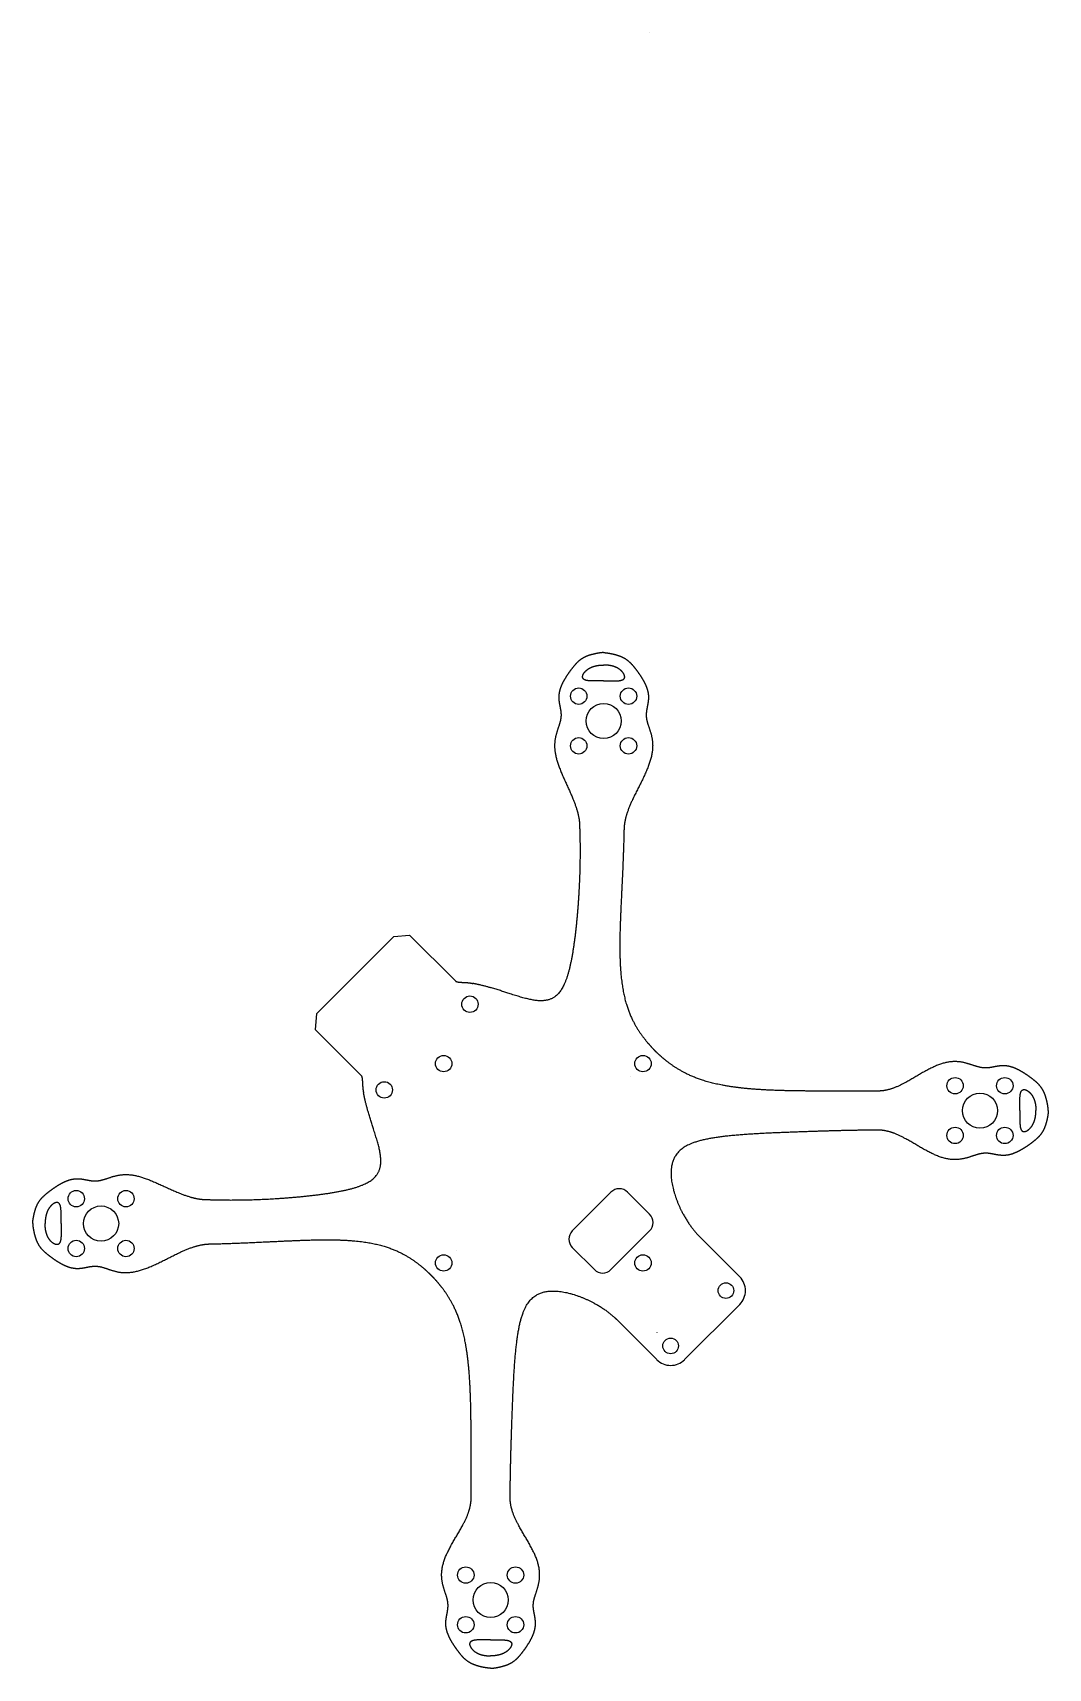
# Model space of a CAD drawing. Header units: millimetres. Extents: x -65 to 65, y -65 to 145.
import ezdxf

# ---------------------------------------------------------------- set-up
doc = ezdxf.new("R2010")
doc.units = ezdxf.units.MM
doc.layers.get('0').update_dxf_attribs({"linetype": 'CONTINUOUS'})

msp = doc.modelspace()

# ---------------------------------------------------------------- linework, layer by layer
for p, q in [((13.57, 144.63), (13.57, 144.63)), ((-19.11, 29.01), (-29.01, 19.11)), ((-29.01, 19.11), (-19.11, 29.01)), ((-19.11, 29.01), (-17.12, 29.19)), ((-17.12, 29.19), (-11.25, 23.32)), ((-29.01, 19.11), (-29.19, 17.12)), ((-29.01, 19.11), (-29.19, 17.12)), ((-29.19, 17.12), (-23.32, 11.25)), ((-29.19, 17.12), (-23.32, 11.25)), ((19.96, -9.36), (25.12, -14.52)), ((18.05, -25.12), (25.12, -18.05)), ((9.36, -19.96), (14.52, -25.12)), ((14.53, -21.6), (14.51, -21.63))]:
    msp.add_line(p, q)
msp.add_lwpolyline([(10.77, -3.7, 0.414214), (8.65, -3.7), (3.7, -8.65, 0.414214), (3.7, -10.77), (6.53, -13.6, 0.414214), (8.65, -13.6), (13.6, -8.65, 0.414214), (13.6, -6.53)], format="xyb", close=True)
for centre, radius in [((4.53, 59.76), 1.05), ((10.9, 59.76), 1.05), ((7.71, 56.58), 2.25), ((4.53, 53.4), 1.05), ((10.9, 53.4), 1.05), ((-9.39, 20.35), 1.05), ((-12.75, 12.75), 1.05), ((-12.75, 12.75), 1.05), ((-12.75, 12.75), 1.05), ((12.75, 12.75), 1.05), ((52.68, 9.92), 1.05), ((59.04, 9.92), 1.05), ((-20.35, 9.39), 1.05), ((55.86, 6.74), 2.25), ((52.68, 3.56), 1.05), ((59.04, 3.56), 1.05), ((-59.76, -4.53), 1.05), ((-53.4, -4.53), 1.05), ((-56.58, -7.71), 2.25), ((-59.76, -10.9), 1.05), ((-53.4, -10.9), 1.05), ((-12.75, -12.75), 1.05), ((12.75, -12.75), 1.05), ((12.75, -12.75), 1.05), ((23.36, -16.29), 1), ((16.29, -23.36), 1), ((-9.92, -52.68), 1.05), ((-3.56, -52.68), 1.05), ((-6.74, -55.86), 2.25), ((-9.92, -59.04), 1.05), ((-3.56, -59.04), 1.05)]:
    msp.add_circle(centre, radius)
for centre, radius, start, end in [((10.89, 13.39), 2.25, 276.9237, 276.9272), ((-12.75, -12.75), 2.25, 44.9981, 45.0017), ((23.36, -16.29), 2.5, -45, 45.0002), ((16.29, -23.36), 2.5, 224.9998, 315)]:
    msp.add_arc(centre, radius, start, end)
for points in [[(7.71, 65.33), (7.64, 65.33), (7.47, 65.32), (7.17, 65.28), (6.69, 65.2), (6.04, 65.05), (5.42, 64.83), (4.89, 64.55), (4.44, 64.19), (4.02, 63.75), (3.59, 63.21), (3.13, 62.58), (2.68, 61.88), (2.29, 61.15), (2.03, 60.41), (1.94, 59.69), (2, 59), (2.14, 58.36), (2.27, 57.73), (2.29, 57.11), (2.16, 56.46), (1.92, 55.75), (1.65, 54.97), (1.44, 54.09), (1.4, 53.1), (1.57, 52), (1.95, 50.81), (2.48, 49.53), (3.1, 48.21), (3.71, 46.87), (4.23, 45.55), (4.51, 44.52), (4.62, 43.78), (4.64, 43.3), (4.64, 43.07)], [(7.71, 65.33), (7.79, 65.33), (7.96, 65.32), (8.26, 65.28), (8.75, 65.2), (9.4, 65.04), (10.02, 64.82), (10.55, 64.54), (11.01, 64.17), (11.43, 63.72), (11.87, 63.17), (12.33, 62.54), (12.78, 61.83), (13.16, 61.09), (13.41, 60.34), (13.49, 59.62), (13.41, 58.93), (13.27, 58.27), (13.15, 57.65), (13.14, 57.03), (13.29, 56.38), (13.54, 55.68), (13.82, 54.88), (14.01, 53.97), (14.02, 52.93), (13.8, 51.77), (13.36, 50.52), (12.76, 49.2), (12.06, 47.85), (11.37, 46.48), (10.78, 45.13), (10.47, 44.08), (10.35, 43.31), (10.32, 42.81), (10.32, 42.57)], [(7.71, 61.71), (7.57, 61.71), (7.27, 61.7), (6.83, 61.7), (6.26, 61.69), (5.64, 61.72), (5.2, 61.84), (4.98, 62.07), (5.01, 62.41), (5.21, 62.77), (5.5, 63.07), (5.83, 63.31), (6.17, 63.48), (6.49, 63.59), (6.8, 63.66), (7.09, 63.71), (7.33, 63.73), (7.52, 63.74), (7.65, 63.74), (7.71, 63.74)], [(7.71, 61.71), (7.86, 61.71), (8.15, 61.7), (8.59, 61.7), (9.16, 61.69), (9.78, 61.72), (10.23, 61.84), (10.45, 62.07), (10.42, 62.41), (10.22, 62.77), (9.93, 63.07), (9.6, 63.31), (9.26, 63.48), (8.94, 63.59), (8.63, 63.66), (8.34, 63.71), (8.1, 63.73), (7.91, 63.74), (7.78, 63.74), (7.71, 63.74)], [(4.64, 43.07), (4.67, 42.27), (4.71, 40.69), (4.71, 38.38), (4.62, 35.36), (4.36, 31.63), (3.96, 27.92), (3.36, 24.45), (2.37, 21.59), (0.55, 20.45), (-2.1, 20.9), (-4.71, 21.86), (-6.82, 22.52), (-8.26, 22.86), (-9, 23)], [(10.32, 42.57), (10.3, 41.68), (10.25, 39.94), (10.15, 37.4), (9.99, 34.13), (9.8, 30.32), (9.74, 26.83), (9.89, 23.72), (10.33, 21.05), (11.08, 18.83), (12.07, 17.02), (12.97, 15.83), (13.66, 15.05), (14.11, 14.57), (14.34, 14.34)], [(-11.25, 23.32), (-11.22, 23.29), (-11.14, 23.24), (-10.95, 23.18), (-10.58, 23.15), (-10.02, 23.13), (-9.57, 23.1), (-9.27, 23.06), (-9.09, 23.02), (-9, 23)], [(42.86, 9.24), (41.96, 9.24), (40.18, 9.24), (37.58, 9.23), (34.27, 9.23), (30.42, 9.27), (26.9, 9.43), (23.78, 9.76), (21.09, 10.32), (18.86, 11.11), (17.03, 12.1), (15.84, 12.98), (15.05, 13.66), (14.57, 14.11), (14.34, 14.34)], [(64.61, 6.74), (64.6, 6.81), (64.59, 6.98), (64.56, 7.28), (64.48, 7.76), (64.32, 8.41), (64.11, 9.02), (63.83, 9.55), (63.48, 10.01), (63.04, 10.43), (62.5, 10.85), (61.88, 11.31), (61.18, 11.76), (60.45, 12.14), (59.71, 12.41), (58.99, 12.51), (58.31, 12.46), (57.66, 12.33), (57.04, 12.2), (56.42, 12.16), (55.78, 12.27), (55.08, 12.49), (54.31, 12.77), (53.44, 12.99), (52.46, 13.06), (51.38, 12.91), (50.22, 12.5), (49.01, 11.89), (47.77, 11.16), (46.52, 10.41), (45.27, 9.76), (44.29, 9.41), (43.57, 9.27), (43.09, 9.24), (42.86, 9.24)], [(-23.32, 11.25), (-23.29, 11.22), (-23.24, 11.14), (-23.18, 10.95), (-23.15, 10.58), (-23.13, 10.02), (-23.1, 9.57), (-23.06, 9.27), (-23.02, 9.09), (-23, 9)], [(-23.32, 11.25), (-23.29, 11.22), (-23.24, 11.14), (-23.18, 10.95), (-23.15, 10.58), (-23.13, 10.02), (-23.1, 9.57), (-23.06, 9.27), (-23.02, 9.09), (-23, 9)], [(-43.07, -4.64), (-42.27, -4.67), (-40.69, -4.71), (-38.38, -4.71), (-35.36, -4.62), (-31.63, -4.36), (-27.92, -3.96), (-24.45, -3.36), (-21.59, -2.37), (-20.45, -0.55), (-20.9, 2.1), (-21.86, 4.71), (-22.52, 6.82), (-22.86, 8.26), (-23, 9)], [(60.98, 6.74), (60.98, 6.89), (60.98, 7.18), (60.97, 7.62), (60.96, 8.19), (60.99, 8.81), (61.11, 9.26), (61.35, 9.47), (61.69, 9.44), (62.04, 9.24), (62.35, 8.95), (62.59, 8.62), (62.75, 8.29), (62.87, 7.96), (62.94, 7.66), (62.99, 7.36), (63.01, 7.12), (63.01, 6.93), (63.01, 6.8), (63.01, 6.74)], [(64.61, 6.74), (64.6, 6.66), (64.59, 6.5), (64.56, 6.2), (64.48, 5.72), (64.32, 5.07), (64.11, 4.46), (63.83, 3.93), (63.48, 3.47), (63.04, 3.05), (62.5, 2.62), (61.88, 2.17), (61.18, 1.72), (60.45, 1.34), (59.71, 1.07), (58.99, 0.97), (58.31, 1.02), (57.66, 1.15), (57.04, 1.28), (56.42, 1.32), (55.78, 1.21), (55.08, 0.98), (54.31, 0.71), (53.44, 0.49), (52.46, 0.42), (51.38, 0.57), (50.22, 0.98), (49.01, 1.59), (47.77, 2.32), (46.52, 3.07), (45.27, 3.72), (44.29, 4.07), (43.57, 4.21), (43.09, 4.24), (42.86, 4.24)], [(60.98, 6.74), (60.98, 6.59), (60.98, 6.3), (60.97, 5.86), (60.96, 5.29), (60.99, 4.67), (61.11, 4.22), (61.35, 4), (61.69, 4.04), (62.04, 4.24), (62.35, 4.53), (62.59, 4.86), (62.75, 5.19), (62.87, 5.51), (62.94, 5.82), (62.99, 6.12), (63.01, 6.36), (63.01, 6.54), (63.01, 6.67), (63.01, 6.74)], [(42.86, 4.24), (42.19, 4.24), (40.78, 4.23), (38.45, 4.19), (34.95, 4.09), (30.16, 3.92), (25.33, 3.71), (20.96, 3.26), (17.57, 2.36), (16, 0.18), (16.31, -3.23), (17.54, -6.13), (18.7, -7.95), (19.53, -8.93), (19.96, -9.36)], [(-65.33, -7.71), (-65.33, -7.64), (-65.32, -7.47), (-65.28, -7.17), (-65.2, -6.69), (-65.05, -6.04), (-64.83, -5.42), (-64.55, -4.89), (-64.19, -4.44), (-63.75, -4.02), (-63.21, -3.59), (-62.58, -3.13), (-61.88, -2.68), (-61.15, -2.29), (-60.41, -2.03), (-59.69, -1.94), (-59, -2), (-58.36, -2.14), (-57.73, -2.27), (-57.11, -2.29), (-56.46, -2.16), (-55.75, -1.92), (-54.97, -1.65), (-54.09, -1.44), (-53.1, -1.4), (-52, -1.57), (-50.81, -1.95), (-49.53, -2.48), (-48.21, -3.1), (-46.87, -3.71), (-45.55, -4.23), (-44.52, -4.51), (-43.78, -4.62), (-43.3, -4.64), (-43.07, -4.64)], [(-61.71, -7.71), (-61.71, -7.57), (-61.7, -7.27), (-61.7, -6.83), (-61.69, -6.26), (-61.72, -5.64), (-61.84, -5.2), (-62.07, -4.98), (-62.41, -5.01), (-62.77, -5.21), (-63.07, -5.5), (-63.31, -5.83), (-63.48, -6.17), (-63.59, -6.49), (-63.66, -6.8), (-63.71, -7.09), (-63.73, -7.33), (-63.74, -7.52), (-63.74, -7.65), (-63.74, -7.71)], [(-65.33, -7.71), (-65.33, -7.79), (-65.32, -7.96), (-65.28, -8.26), (-65.2, -8.75), (-65.04, -9.4), (-64.82, -10.02), (-64.54, -10.55), (-64.17, -11.01), (-63.72, -11.43), (-63.17, -11.87), (-62.54, -12.33), (-61.83, -12.78), (-61.09, -13.16), (-60.34, -13.41), (-59.62, -13.49), (-58.93, -13.41), (-58.27, -13.27), (-57.65, -13.15), (-57.03, -13.14), (-56.38, -13.29), (-55.68, -13.54), (-54.88, -13.82), (-53.97, -14.01), (-52.93, -14.02), (-51.77, -13.8), (-50.52, -13.36), (-49.2, -12.76), (-47.85, -12.06), (-46.48, -11.37), (-45.13, -10.78), (-44.08, -10.47), (-43.31, -10.35), (-42.81, -10.32), (-42.57, -10.32)], [(-61.71, -7.71), (-61.71, -7.86), (-61.7, -8.15), (-61.7, -8.59), (-61.69, -9.16), (-61.72, -9.78), (-61.84, -10.23), (-62.07, -10.45), (-62.41, -10.42), (-62.77, -10.22), (-63.07, -9.93), (-63.31, -9.6), (-63.48, -9.26), (-63.59, -8.94), (-63.66, -8.63), (-63.71, -8.34), (-63.73, -8.1), (-63.74, -7.91), (-63.74, -7.78), (-63.74, -7.71)], [(-42.57, -10.32), (-41.68, -10.3), (-39.94, -10.25), (-37.4, -10.15), (-34.13, -9.99), (-30.32, -9.8), (-26.83, -9.74), (-23.72, -9.89), (-21.05, -10.33), (-18.83, -11.08), (-17.02, -12.07), (-15.83, -12.97), (-15.05, -13.66), (-14.57, -14.11), (-14.34, -14.34)], [(-9.24, -42.86), (-9.24, -41.96), (-9.24, -40.18), (-9.23, -37.58), (-9.23, -34.27), (-9.27, -30.42), (-9.43, -26.9), (-9.76, -23.78), (-10.32, -21.09), (-11.11, -18.86), (-12.1, -17.03), (-12.98, -15.84), (-13.66, -15.05), (-14.11, -14.57), (-14.34, -14.34)], [(-4.24, -42.86), (-4.24, -42.19), (-4.23, -40.78), (-4.19, -38.45), (-4.09, -34.95), (-3.92, -30.16), (-3.71, -25.33), (-3.26, -20.96), (-2.36, -17.57), (-0.18, -16), (3.23, -16.31), (6.13, -17.54), (7.95, -18.7), (8.93, -19.53), (9.36, -19.96)], [(-6.74, -64.61), (-6.81, -64.6), (-6.98, -64.59), (-7.28, -64.56), (-7.76, -64.48), (-8.41, -64.32), (-9.02, -64.11), (-9.55, -63.83), (-10.01, -63.48), (-10.43, -63.04), (-10.85, -62.5), (-11.31, -61.88), (-11.76, -61.18), (-12.14, -60.45), (-12.41, -59.71), (-12.51, -58.99), (-12.46, -58.31), (-12.33, -57.66), (-12.2, -57.04), (-12.16, -56.42), (-12.27, -55.78), (-12.49, -55.08), (-12.77, -54.31), (-12.99, -53.44), (-13.06, -52.46), (-12.91, -51.38), (-12.5, -50.22), (-11.89, -49.01), (-11.16, -47.77), (-10.41, -46.52), (-9.76, -45.27), (-9.41, -44.29), (-9.27, -43.57), (-9.24, -43.09), (-9.24, -42.86)], [(-6.74, -64.61), (-6.66, -64.6), (-6.5, -64.59), (-6.2, -64.56), (-5.72, -64.48), (-5.07, -64.32), (-4.46, -64.11), (-3.93, -63.83), (-3.47, -63.48), (-3.05, -63.04), (-2.62, -62.5), (-2.17, -61.88), (-1.72, -61.18), (-1.34, -60.45), (-1.07, -59.71), (-0.97, -58.99), (-1.02, -58.31), (-1.15, -57.66), (-1.28, -57.04), (-1.32, -56.42), (-1.21, -55.78), (-0.98, -55.08), (-0.71, -54.31), (-0.49, -53.44), (-0.42, -52.46), (-0.57, -51.38), (-0.98, -50.22), (-1.59, -49.01), (-2.32, -47.77), (-3.07, -46.52), (-3.72, -45.27), (-4.07, -44.29), (-4.21, -43.57), (-4.24, -43.09), (-4.24, -42.86)], [(-6.74, -60.98), (-6.89, -60.98), (-7.18, -60.98), (-7.62, -60.97), (-8.19, -60.96), (-8.81, -60.99), (-9.26, -61.11), (-9.47, -61.35), (-9.44, -61.69), (-9.24, -62.04), (-8.95, -62.35), (-8.62, -62.59), (-8.29, -62.75), (-7.96, -62.87), (-7.66, -62.94), (-7.36, -62.99), (-7.12, -63.01), (-6.93, -63.01), (-6.8, -63.01), (-6.74, -63.01)], [(-6.74, -60.98), (-6.59, -60.98), (-6.3, -60.98), (-5.86, -60.97), (-5.29, -60.96), (-4.67, -60.99), (-4.22, -61.11), (-4, -61.35), (-4.04, -61.69), (-4.24, -62.04), (-4.53, -62.35), (-4.86, -62.59), (-5.19, -62.75), (-5.51, -62.87), (-5.82, -62.94), (-6.12, -62.99), (-6.36, -63.01), (-6.54, -63.01), (-6.67, -63.01), (-6.74, -63.01)]]:
    msp.add_open_spline(points, degree=5)

doc.saveas('drawing.dxf')
